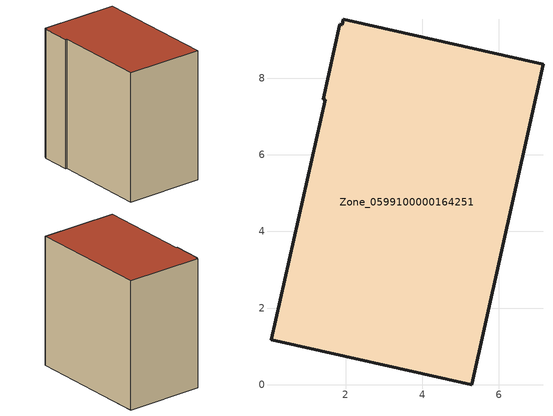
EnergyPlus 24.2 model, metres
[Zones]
Zone_0599100000164251
 floor ground (C_G): 1.46,7.43 1.41,7.45 1.85,9.41 1.91,9.4 1.94,9.54 7.15,8.36 5.29,0 0.05,1.17 z0
 wall outside (C_F): 7.15,8.36 1.94,9.54 1.91,9.4 1.85,9.41 1.41,7.45 1.46,7.43 0.05,1.17 5.29,0 7.15,8.36 z0:8.86
 roof outside (C_R): 1.41,7.45 1.46,7.43 0.05,1.17 5.29,0 7.15,8.36 1.94,9.54 1.91,9.4 1.85,9.41 z8.86
[BUILDING]
Pand.0599100000164251: North Axis=0; Terrain=City; Loads Convergence Tolerance Value=0.04; Temperature Convergence Tolerance Value=0.4; Solar Distribution=FullExterior; Maximum Number of Warmup Days=25; Minimum Number of Warmup Days=1
[Site:Location]
Rotterdam.The.Hague.AP_ZH_NLD Design_Conditions: Latitude=51.96; Longitude=4.45; Time Zone=1; Elevation=-4.5
[SITE:GROUNDTEMPERATURE:BUILDINGSURFACE]
18, 18, 18, 18, 18, 18, 18, 18, 18, 18, 18, 18
[MATERIAL] Thermal Absorptance=0.9; Solar Absorptance=0.7; Visible Absorptance=0.7
Name | Roughness | Thickness | Conductivity | Density | Specific Heat
G.TC.1975-1991 | MediumSmooth | 0.15 | 0.288461 | 540 | 1210
F.TC.1975-1991 | Rough | 0.3 | 0.230769 | 1920 | 840
R.TC.1975-1991 | MediumRough | 0.2 | 0.153846 | 1500 | 1000
[CONSTRUCTION]
C_G: G.TC.1975-1991
C_F: F.TC.1975-1991
C_R: R.TC.1975-1991
[ZONE]
Zone_0599100000164251: Type=1; Multiplier=1; Ceiling Height=Autocalculate; Volume=Autocalculate; Floor Area=autocalculate; Part of Total Floor Area=Yes
[ZONEINFILTRATION:DESIGNFLOWRATE]
Infil_Zone_0599100000164251: Zone or ZoneList or Space or SpaceList=Zone_0599100000164251; Schedule=AlwaysOn; Design Flow Rate Calculation Method=Flow/Area; Flow Rate per Floor Area=0.003; Constant Term Coefficient=1; Temperature Term Coefficient=0; Velocity Term Coefficient=0; Velocity Squared Term Coefficient=0
[HVACTEMPLATE:ZONE:IDEALLOADSAIRSYSTEM]
Zone_0599100000164251: Maximum Heating Supply Air Temperature=50; Minimum Cooling Supply Air Temperature=13; Maximum Heating Supply Air Humidity Ratio=0.0156; Minimum Cooling Supply Air Humidity Ratio=0.0077; Heating Limit=NoLimit; Cooling Limit=NoLimit; Dehumidification Control Type=ConstantSensibleHeatRatio; Cooling Sensible Heat Ratio=0.7; Dehumidification Setpoint=60; Humidification Control Type=None; Humidification Setpoint=30; Outdoor Air Method=None; Outdoor Air Flow Rate per Person=0.00944; Outdoor Air Flow Rate per Zone Floor Area=0; Outdoor Air Flow Rate per Zone=0; Demand Controlled Ventilation Type=None; Outdoor Air Economizer Type=NoEconomizer; Heat Recovery Type=None; Sensible Heat Recovery Effectiveness=0.7; Latent Heat Recovery Effectiveness=0.65
[ZONECONTROL:THERMOSTAT]
ThermostatControl_Zone_0599100000164251: Zone or ZoneList=Zone_0599100000164251; Control Type Schedule=DualSetpointControlType; Control 1=Thermostat_Zone_0599100000164251; Temperature Difference Between Cutout And Setpoint=0
[THERMOSTATSETPOINT:DUALSETPOINT]
Thermostat_Zone_0599100000164251: Heating Setpoint Temperature Schedule=HeatingSetpoint_Zone_0599100000164251; Cooling Setpoint Temperature Schedule=CoolingSetpoint_Zone_0599100000164251
[SCHEDULE:COMPACT]
HeatingSetpoint_Zone_0599100000164251: Through: 12/31, For: AllDays, Until: 24:00, 21
CoolingSetpoint_Zone_0599100000164251: Through: 12/31, For: AllDays, Until: 24:00, 24
DualSetpointControlType: Through: 12/31, For: AllDays, Until: 24:00, 4
AlwaysOn: Through: 12/31, For: AllDays, Until: 24:00, 1
